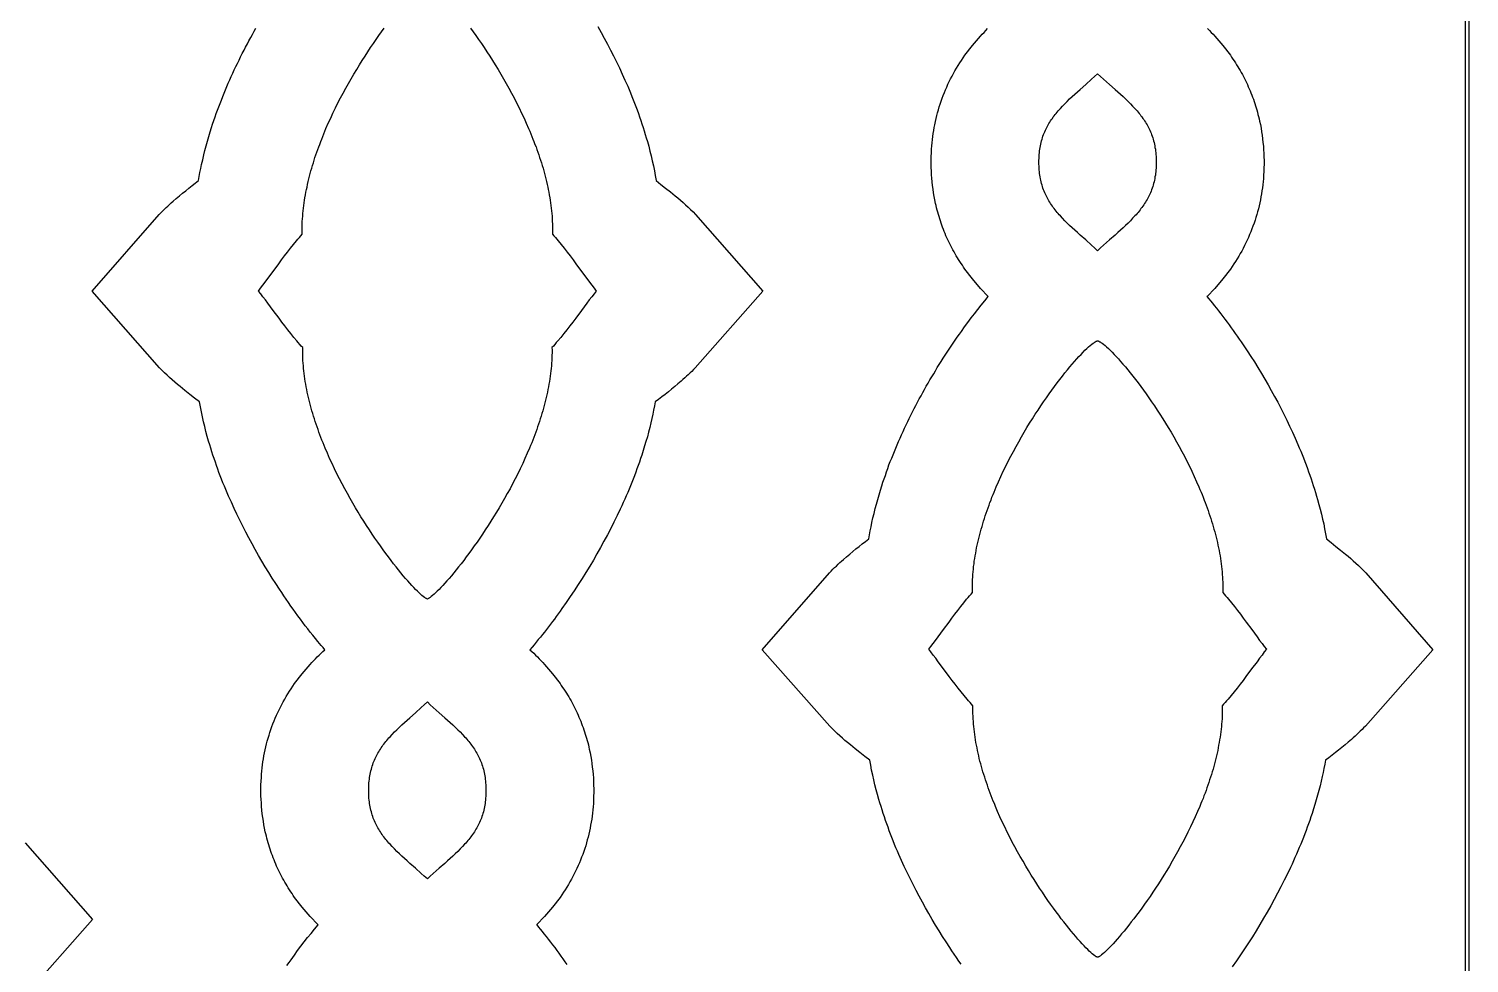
# Model space of a CAD drawing. Extents: x -242 to 227, y -355 to 350.
# Drawn here: x -11 to 96, y 33.4 to 102.8 of the extents above; entities that cross this region are included whole.
import ezdxf

# ---------------------------------------------------------------- set-up
doc = ezdxf.new("R2010")
doc.units = 0
doc.layers.add('Nível Padrão', color=1, linetype='CONTINUOUS')

msp = doc.modelspace()

# ---------------------------------------------------------------- linework, layer by layer
at = {"layer": 'Nível Padrão'}
for points in [[(-96, -176), (96, -176), (96, 176), (-96, 176), (-96, -176)], [(-95.73, -175.73), (95.73, -175.73), (95.73, 175.73), (-95.73, 175.73), (-95.73, -175.73)], [(64.04, 92.9), (64.04, 93.05), (64.05, 93.19), (64.05, 93.33), (64.06, 93.47), (64.08, 93.61), (64.09, 93.74), (64.11, 93.87), (64.13, 94), (64.15, 94.12), (64.18, 94.25), (64.21, 94.37), (64.24, 94.49), (64.27, 94.61), (64.31, 94.72), (64.34, 94.83), (64.38, 94.95), (64.43, 95.05), (64.47, 95.16), (64.52, 95.27), (64.57, 95.37), (64.62, 95.48), (64.67, 95.58), (64.73, 95.68), (64.78, 95.78), (64.84, 95.88), (64.91, 95.97), (64.97, 96.07), (65.04, 96.16), (65.1, 96.26), (65.17, 96.35), (65.24, 96.44), (65.32, 96.53), (65.39, 96.62), (65.47, 96.71), (65.55, 96.8), (65.63, 96.89), (65.79, 97.07), (65.96, 97.24), (66.14, 97.42), (66.32, 97.6), (66.51, 97.77), (66.7, 97.95), (66.9, 98.13), (67.1, 98.31), (67.52, 98.68), (67.95, 99.07), (68.17, 99.27), (68.4, 99.47), (68.62, 99.27), (68.84, 99.07), (69.28, 98.68), (69.69, 98.31), (69.9, 98.13), (70.09, 97.95), (70.29, 97.77), (70.47, 97.6), (70.66, 97.42), (70.83, 97.24), (71, 97.07), (71.17, 96.89), (71.25, 96.8), (71.33, 96.71), (71.4, 96.62), (71.48, 96.53), (71.55, 96.44), (71.62, 96.35), (71.69, 96.26), (71.76, 96.16), (71.82, 96.07), (71.89, 95.97), (71.95, 95.88), (72.01, 95.78), (72.07, 95.68), (72.12, 95.58), (72.18, 95.48), (72.23, 95.37), (72.28, 95.27), (72.32, 95.16), (72.37, 95.05), (72.41, 94.95), (72.45, 94.83), (72.49, 94.72), (72.52, 94.61), (72.56, 94.49), (72.59, 94.37), (72.62, 94.25), (72.64, 94.12), (72.66, 94), (72.69, 93.87), (72.7, 93.74), (72.72, 93.61), (72.73, 93.47), (72.74, 93.33), (72.75, 93.19), (72.75, 93.05), (72.75, 92.9), (72.75, 92.76), (72.75, 92.61), (72.74, 92.47), (72.73, 92.34), (72.72, 92.2), (72.7, 92.07), (72.69, 91.94), (72.66, 91.81), (72.64, 91.68), (72.62, 91.56), (72.59, 91.44), (72.56, 91.32), (72.52, 91.2), (72.49, 91.09), (72.45, 90.97), (72.41, 90.86), (72.37, 90.75), (72.32, 90.64), (72.28, 90.54), (72.23, 90.43), (72.18, 90.33), (72.12, 90.23), (72.07, 90.13), (72.01, 90.03), (71.95, 89.93), (71.89, 89.83), (71.82, 89.74), (71.76, 89.64), (71.69, 89.55), (71.62, 89.46), (71.55, 89.37), (71.48, 89.27), (71.4, 89.18), (71.33, 89.09), (71.25, 89), (71.17, 88.92), (71, 88.74), (70.83, 88.56), (70.66, 88.39), (70.47, 88.21), (70.29, 88.04), (70.09, 87.86), (69.9, 87.68), (69.69, 87.5), (69.28, 87.13), (68.84, 86.74), (68.62, 86.54), (68.4, 86.33), (68.17, 86.54), (67.95, 86.74), (67.52, 87.13), (67.1, 87.5), (66.9, 87.68), (66.7, 87.86), (66.51, 88.04), (66.32, 88.21), (66.14, 88.39), (65.96, 88.56), (65.79, 88.74), (65.63, 88.92), (65.55, 89), (65.47, 89.09), (65.39, 89.18), (65.32, 89.27), (65.24, 89.37), (65.17, 89.46), (65.1, 89.55), (65.04, 89.64), (64.97, 89.74), (64.91, 89.83), (64.84, 89.93), (64.78, 90.03), (64.73, 90.13), (64.67, 90.23), (64.62, 90.33), (64.57, 90.43), (64.52, 90.54), (64.47, 90.64), (64.43, 90.75), (64.38, 90.86), (64.34, 90.97), (64.31, 91.09), (64.27, 91.2), (64.24, 91.32), (64.21, 91.44), (64.18, 91.56), (64.15, 91.68), (64.13, 91.81), (64.11, 91.94), (64.09, 92.07), (64.08, 92.2), (64.06, 92.34), (64.05, 92.47), (64.05, 92.61), (64.04, 92.76), (64.04, 92.9)], [(68.4, 79.65), (68.43, 79.64), (68.47, 79.62), (68.5, 79.61), (68.54, 79.58), (68.59, 79.56), (68.63, 79.53), (68.68, 79.5), (68.73, 79.46), (68.83, 79.39), (68.95, 79.29), (69.07, 79.19), (69.2, 79.07), (69.33, 78.94), (69.47, 78.8), (69.62, 78.64), (69.78, 78.48), (69.94, 78.3), (70.11, 78.11), (70.28, 77.91), (70.46, 77.71), (70.64, 77.49), (70.82, 77.26), (71.01, 77.02), (71.2, 76.78), (71.4, 76.52), (71.6, 76.26), (71.8, 75.98), (72, 75.7), (72.2, 75.42), (72.41, 75.12), (72.62, 74.82), (72.82, 74.51), (73.03, 74.19), (73.24, 73.86), (73.44, 73.54), (73.65, 73.2), (73.85, 72.86), (74.06, 72.51), (74.26, 72.16), (74.45, 71.8), (74.65, 71.44), (74.84, 71.08), (75.03, 70.71), (75.22, 70.33), (75.4, 69.96), (75.58, 69.58), (75.75, 69.19), (75.92, 68.81), (76, 68.61), (76.08, 68.42), (76.16, 68.23), (76.24, 68.03), (76.32, 67.83), (76.39, 67.64), (76.47, 67.44), (76.54, 67.25), (76.61, 67.05), (76.67, 66.85), (76.74, 66.65), (76.81, 66.45), (76.87, 66.26), (76.93, 66.06), (76.99, 65.86), (77.04, 65.66), (77.1, 65.46), (77.15, 65.26), (77.2, 65.07), (77.25, 64.87), (77.3, 64.67), (77.34, 64.47), (77.38, 64.27), (77.42, 64.07), (77.46, 63.88), (77.49, 63.68), (77.52, 63.48), (77.55, 63.29), (77.58, 63.09), (77.6, 62.89), (77.62, 62.7), (77.64, 62.5), (77.66, 62.31), (77.67, 62.11), (77.68, 61.92), (77.69, 61.73), (77.69, 61.53), (77.7, 61.34), (77.69, 61.15), (77.69, 60.96), (77.8, 60.84), (77.91, 60.72), (78.01, 60.59), (78.12, 60.46), (78.34, 60.2), (78.56, 59.92), (78.78, 59.64), (79, 59.35), (79.22, 59.06), (79.44, 58.77), (79.85, 58.21), (80.25, 57.67), (80.43, 57.41), (80.61, 57.17), (80.78, 56.95), (80.94, 56.75), (80.78, 56.55), (80.61, 56.32), (80.43, 56.09), (80.24, 55.83), (79.84, 55.3), (79.42, 54.73), (79.2, 54.44), (78.98, 54.15), (78.76, 53.87), (78.54, 53.58), (78.31, 53.31), (78.09, 53.04), (77.98, 52.92), (77.87, 52.79), (77.76, 52.67), (77.65, 52.55), (77.66, 52.36), (77.66, 52.17), (77.65, 51.98), (77.65, 51.78), (77.64, 51.59), (77.63, 51.4), (77.61, 51.2), (77.59, 51.01), (77.57, 50.81), (77.55, 50.62), (77.52, 50.42), (77.5, 50.23), (77.46, 50.03), (77.43, 49.83), (77.39, 49.63), (77.36, 49.44), (77.32, 49.24), (77.27, 49.04), (77.23, 48.84), (77.18, 48.64), (77.13, 48.45), (77.08, 48.25), (77.02, 48.05), (76.97, 47.85), (76.91, 47.65), (76.85, 47.45), (76.79, 47.26), (76.72, 47.06), (76.66, 46.86), (76.59, 46.66), (76.52, 46.47), (76.45, 46.27), (76.38, 46.07), (76.3, 45.88), (76.23, 45.68), (76.15, 45.48), (76.07, 45.29), (75.99, 45.09), (75.82, 44.71), (75.65, 44.32), (75.48, 43.94), (75.3, 43.56), (75.11, 43.18), (74.92, 42.81), (74.73, 42.44), (74.54, 42.08), (74.34, 41.72), (74.14, 41.36), (73.94, 41.01), (73.73, 40.66), (73.53, 40.32), (73.32, 39.99), (73.12, 39.66), (72.91, 39.34), (72.7, 39.02), (72.5, 38.71), (72.29, 38.41), (72.09, 38.11), (71.88, 37.82), (71.68, 37.54), (71.48, 37.27), (71.29, 37.01), (71.09, 36.75), (70.9, 36.51), (70.72, 36.27), (70.54, 36.04), (70.36, 35.82), (70.18, 35.62), (70.02, 35.42), (69.85, 35.23), (69.7, 35.06), (69.55, 34.89), (69.4, 34.74), (69.26, 34.6), (69.13, 34.47), (69.01, 34.35), (68.9, 34.24), (68.79, 34.15), (68.69, 34.07), (68.61, 34), (68.56, 33.98), (68.53, 33.95), (68.49, 33.93), (68.46, 33.91), (68.43, 33.9), (68.4, 33.89), (68.37, 33.9), (68.34, 33.91), (68.3, 33.93), (68.27, 33.95), (68.23, 33.98), (68.19, 34), (68.1, 34.07), (68, 34.15), (67.9, 34.24), (67.78, 34.35), (67.66, 34.47), (67.53, 34.6), (67.39, 34.74), (67.25, 34.89), (67.1, 35.06), (66.94, 35.23), (66.78, 35.42), (66.61, 35.62), (66.44, 35.82), (66.26, 36.04), (66.08, 36.27), (65.89, 36.51), (65.7, 36.75), (65.51, 37.01), (65.31, 37.27), (65.11, 37.54), (64.91, 37.82), (64.71, 38.11), (64.5, 38.41), (64.3, 38.71), (64.09, 39.02), (63.88, 39.34), (63.68, 39.66), (63.47, 39.99), (63.26, 40.32), (63.06, 40.66), (62.86, 41.01), (62.65, 41.36), (62.45, 41.72), (62.26, 42.08), (62.06, 42.44), (61.87, 42.81), (61.68, 43.18), (61.5, 43.56), (61.32, 43.94), (61.14, 44.32), (60.97, 44.71), (60.81, 45.09), (60.73, 45.29), (60.65, 45.48), (60.57, 45.68), (60.49, 45.88), (60.42, 46.07), (60.35, 46.27), (60.27, 46.47), (60.21, 46.66), (60.14, 46.86), (60.07, 47.06), (60.01, 47.26), (59.95, 47.45), (59.88, 47.65), (59.83, 47.85), (59.77, 48.05), (59.72, 48.25), (59.66, 48.45), (59.61, 48.64), (59.57, 48.84), (59.52, 49.04), (59.48, 49.24), (59.44, 49.44), (59.4, 49.63), (59.36, 49.83), (59.33, 50.03), (59.3, 50.23), (59.27, 50.42), (59.25, 50.62), (59.22, 50.81), (59.2, 51.01), (59.18, 51.2), (59.17, 51.4), (59.16, 51.59), (59.15, 51.78), (59.14, 51.98), (59.14, 52.17), (59.14, 52.36), (59.14, 52.55), (59.03, 52.67), (58.92, 52.79), (58.81, 52.92), (58.7, 53.04), (58.48, 53.31), (58.26, 53.58), (58.03, 53.87), (57.81, 54.15), (57.59, 54.44), (57.38, 54.73), (56.95, 55.3), (56.55, 55.83), (56.37, 56.09), (56.19, 56.32), (56.01, 56.55), (55.85, 56.75), (56.01, 56.95), (56.18, 57.17), (56.36, 57.41), (56.55, 57.67), (56.94, 58.21), (57.36, 58.77), (57.57, 59.06), (57.79, 59.35), (58.01, 59.64), (58.23, 59.92), (58.45, 60.2), (58.67, 60.46), (58.78, 60.59), (58.89, 60.72), (59, 60.84), (59.1, 60.96), (59.1, 61.15), (59.1, 61.34), (59.1, 61.53), (59.1, 61.73), (59.11, 61.92), (59.12, 62.11), (59.14, 62.31), (59.15, 62.5), (59.17, 62.7), (59.19, 62.89), (59.22, 63.09), (59.24, 63.29), (59.27, 63.48), (59.3, 63.68), (59.34, 63.88), (59.37, 64.07), (59.41, 64.27), (59.45, 64.47), (59.5, 64.67), (59.54, 64.87), (59.59, 65.07), (59.64, 65.26), (59.7, 65.46), (59.75, 65.66), (59.81, 65.86), (59.87, 66.06), (59.93, 66.26), (59.99, 66.45), (60.05, 66.65), (60.12, 66.85), (60.19, 67.05), (60.26, 67.25), (60.33, 67.44), (60.4, 67.64), (60.48, 67.83), (60.55, 68.03), (60.63, 68.23), (60.71, 68.42), (60.79, 68.61), (60.87, 68.81), (61.04, 69.19), (61.21, 69.58), (61.39, 69.96), (61.57, 70.33), (61.76, 70.71), (61.95, 71.08), (62.14, 71.44), (62.34, 71.8), (62.54, 72.16), (62.74, 72.51), (62.94, 72.86), (63.15, 73.2), (63.35, 73.54), (63.56, 73.86), (63.77, 74.19), (63.97, 74.51), (64.18, 74.82), (64.38, 75.12), (64.59, 75.42), (64.79, 75.7), (65, 75.98), (65.2, 76.26), (65.39, 76.52), (65.59, 76.78), (65.78, 77.02), (65.97, 77.26), (66.16, 77.49), (66.34, 77.71), (66.51, 77.91), (66.69, 78.11), (66.85, 78.3), (67.01, 78.48), (67.17, 78.64), (67.32, 78.8), (67.46, 78.94), (67.6, 79.07), (67.73, 79.19), (67.85, 79.29), (67.96, 79.39), (68.07, 79.46), (68.12, 79.5), (68.16, 79.53), (68.21, 79.56), (68.25, 79.58), (68.29, 79.61), (68.33, 79.62), (68.36, 79.64), (68.4, 79.65)], [(14.25, 46.27), (14.25, 46.41), (14.26, 46.56), (14.26, 46.7), (14.27, 46.83), (14.29, 46.97), (14.3, 47.1), (14.32, 47.23), (14.34, 47.36), (14.36, 47.49), (14.39, 47.61), (14.42, 47.73), (14.45, 47.85), (14.48, 47.97), (14.52, 48.08), (14.55, 48.2), (14.59, 48.31), (14.64, 48.42), (14.68, 48.53), (14.73, 48.63), (14.78, 48.74), (14.83, 48.84), (14.88, 48.94), (14.94, 49.04), (15, 49.14), (15.06, 49.24), (15.12, 49.34), (15.18, 49.43), (15.25, 49.53), (15.31, 49.62), (15.38, 49.71), (15.45, 49.8), (15.53, 49.9), (15.6, 49.99), (15.68, 50.08), (15.76, 50.17), (15.84, 50.25), (16, 50.43), (16.17, 50.61), (16.35, 50.78), (16.53, 50.96), (16.72, 51.13), (16.91, 51.31), (17.11, 51.49), (17.31, 51.67), (17.73, 52.04), (18.16, 52.43), (18.38, 52.63), (18.61, 52.84), (18.83, 52.63), (19.05, 52.43), (19.49, 52.04), (19.9, 51.67), (20.11, 51.49), (20.3, 51.31), (20.5, 51.13), (20.68, 50.96), (20.87, 50.78), (21.04, 50.61), (21.21, 50.43), (21.38, 50.25), (21.46, 50.17), (21.54, 50.08), (21.61, 49.99), (21.69, 49.9), (21.76, 49.8), (21.83, 49.71), (21.9, 49.62), (21.97, 49.53), (22.04, 49.43), (22.1, 49.34), (22.16, 49.24), (22.22, 49.14), (22.28, 49.04), (22.33, 48.94), (22.39, 48.84), (22.44, 48.74), (22.49, 48.63), (22.53, 48.53), (22.58, 48.42), (22.62, 48.31), (22.66, 48.2), (22.7, 48.08), (22.74, 47.97), (22.77, 47.85), (22.8, 47.73), (22.83, 47.61), (22.85, 47.49), (22.88, 47.36), (22.9, 47.23), (22.91, 47.1), (22.93, 46.97), (22.94, 46.83), (22.95, 46.7), (22.96, 46.56), (22.96, 46.41), (22.96, 46.27), (22.96, 46.12), (22.96, 45.98), (22.95, 45.84), (22.94, 45.7), (22.93, 45.56), (22.91, 45.43), (22.9, 45.3), (22.88, 45.17), (22.85, 45.05), (22.83, 44.92), (22.8, 44.8), (22.77, 44.68), (22.74, 44.56), (22.7, 44.45), (22.66, 44.34), (22.62, 44.22), (22.58, 44.12), (22.53, 44.01), (22.49, 43.9), (22.44, 43.8), (22.39, 43.69), (22.33, 43.59), (22.28, 43.49), (22.22, 43.39), (22.16, 43.29), (22.1, 43.2), (22.04, 43.1), (21.97, 43.01), (21.9, 42.91), (21.83, 42.82), (21.76, 42.73), (21.69, 42.64), (21.61, 42.55), (21.54, 42.46), (21.46, 42.37), (21.38, 42.28), (21.21, 42.1), (21.04, 41.93), (20.87, 41.75), (20.68, 41.57), (20.5, 41.4), (20.3, 41.22), (20.11, 41.04), (19.9, 40.86), (19.49, 40.49), (19.05, 40.1), (18.83, 39.9), (18.61, 39.7), (18.38, 39.9), (18.16, 40.1), (17.73, 40.49), (17.31, 40.86), (17.11, 41.04), (16.91, 41.22), (16.72, 41.4), (16.53, 41.57), (16.35, 41.75), (16.17, 41.93), (16, 42.1), (15.84, 42.28), (15.76, 42.37), (15.68, 42.46), (15.6, 42.55), (15.53, 42.64), (15.45, 42.73), (15.38, 42.82), (15.31, 42.91), (15.25, 43.01), (15.18, 43.1), (15.12, 43.2), (15.06, 43.29), (15, 43.39), (14.94, 43.49), (14.88, 43.59), (14.83, 43.69), (14.78, 43.8), (14.73, 43.9), (14.68, 44.01), (14.64, 44.12), (14.59, 44.22), (14.55, 44.34), (14.52, 44.45), (14.48, 44.56), (14.45, 44.68), (14.42, 44.8), (14.39, 44.92), (14.36, 45.05), (14.34, 45.17), (14.32, 45.3), (14.3, 45.43), (14.29, 45.56), (14.27, 45.7), (14.26, 45.84), (14.26, 45.98), (14.25, 46.12), (14.25, 46.27)]]:
    msp.add_lwpolyline(points, close=True, dxfattribs=at)
for points in [[(8.18, 33.27), (8.34, 33.5), (8.49, 33.71), (8.73, 34.05), (8.97, 34.38), (9.22, 34.7), (9.46, 35.03), (9.71, 35.35), (9.97, 35.66), (10.23, 35.98), (10.49, 36.29), (10.48, 36.31), (9.9, 36.91), (9.31, 37.6), (8.75, 38.33), (8.65, 38.47), (8.56, 38.61), (8.46, 38.75), (8.37, 38.89), (8.28, 39.03), (8.19, 39.18), (8.11, 39.32), (8.02, 39.46), (7.94, 39.61), (7.86, 39.76), (7.78, 39.91), (7.7, 40.05), (7.63, 40.2), (7.55, 40.36), (7.48, 40.51), (7.41, 40.66), (7.35, 40.81), (7.28, 40.97), (7.22, 41.12), (7.16, 41.28), (7.1, 41.44), (7.04, 41.59), (6.98, 41.75), (6.93, 41.91), (6.88, 42.07), (6.83, 42.23), (6.78, 42.39), (6.73, 42.55), (6.69, 42.72), (6.65, 42.88), (6.61, 43.04), (6.57, 43.21), (6.52, 43.47), (6.47, 43.73), (6.43, 44), (6.39, 44.27), (6.35, 44.53), (6.32, 44.8), (6.3, 45.07), (6.28, 45.34), (6.26, 45.6), (6.25, 45.87), (6.25, 46.14), (6.25, 46.41), (6.25, 46.68), (6.26, 46.95), (6.28, 47.22), (6.3, 47.49), (6.32, 47.71), (6.34, 47.94), (6.37, 48.16), (6.4, 48.39), (6.44, 48.61), (6.47, 48.84), (6.52, 49.06), (6.56, 49.28), (6.61, 49.5), (6.67, 49.72), (6.72, 49.94), (6.78, 50.15), (6.85, 50.37), (6.92, 50.58), (6.99, 50.8), (7.06, 51.01), (7.14, 51.22), (7.23, 51.43), (7.31, 51.64), (7.4, 51.85), (7.5, 52.05), (7.59, 52.26), (7.69, 52.46), (7.8, 52.66), (7.9, 52.86), (8.01, 53.05), (8.13, 53.25), (8.25, 53.44), (8.37, 53.63), (8.49, 53.82), (8.62, 54.01), (8.75, 54.2), (9.31, 54.93), (9.9, 55.63), (10.03, 55.77), (10.17, 55.91), (10.3, 56.05), (10.43, 56.18), (10.57, 56.32), (10.71, 56.46), (10.85, 56.59), (10.99, 56.72), (10.86, 56.87), (10.73, 57.02), (10.6, 57.17), (10.48, 57.32), (10.29, 57.56), (10.1, 57.79), (9.91, 58.03), (9.73, 58.27), (9.54, 58.5), (9.36, 58.74), (9.18, 58.99), (9, 59.23), (8.82, 59.47), (8.65, 59.72), (8.47, 59.96), (8.3, 60.21), (8.13, 60.46), (7.96, 60.71), (7.79, 60.96), (7.62, 61.21), (7.35, 61.62), (7.09, 62.03), (6.83, 62.45), (6.57, 62.87), (6.32, 63.29), (6.07, 63.72), (5.83, 64.15), (5.59, 64.58), (5.35, 65.01), (5.12, 65.45), (4.9, 65.89), (4.68, 66.33), (4.46, 66.77), (4.25, 67.21), (4.05, 67.66), (3.84, 68.11), (3.74, 68.36), (3.63, 68.61), (3.53, 68.86), (3.42, 69.11), (3.32, 69.37), (3.23, 69.62), (3.13, 69.87), (3.04, 70.13), (2.95, 70.38), (2.86, 70.64), (2.77, 70.9), (2.68, 71.16), (2.6, 71.41), (2.52, 71.67), (2.44, 71.93), (2.36, 72.19), (2.26, 72.55), (2.16, 72.92), (2.07, 73.28), (1.98, 73.64), (1.9, 74.01), (1.82, 74.37), (1.75, 74.74), (1.68, 75.11), (1.32, 75.39), (0.96, 75.67), (0.6, 75.96), (0.24, 76.25), (0.04, 76.41), (-0.16, 76.58), (-0.35, 76.75), (-0.54, 76.92), (-0.73, 77.09), (-0.92, 77.27), (-1.1, 77.45), (-1.28, 77.64), (-6.3, 83.32), (-1.31, 89.02), (-1.18, 89.15), (-1.06, 89.28), (-0.93, 89.4), (-0.8, 89.53), (-0.67, 89.65), (-0.54, 89.77), (-0.41, 89.89), (-0.27, 90.01), (-0.04, 90.21), (0.19, 90.4), (0.42, 90.6), (0.66, 90.79), (0.89, 90.98), (1.13, 91.17), (1.37, 91.35), (1.61, 91.54), (1.67, 91.84), (1.72, 92.14), (1.78, 92.44), (1.84, 92.74), (1.92, 93.09), (2, 93.44), (2.09, 93.78), (2.18, 94.12), (2.27, 94.47), (2.37, 94.81), (2.47, 95.15), (2.58, 95.49), (2.66, 95.74), (2.75, 96), (2.84, 96.26), (2.93, 96.51), (3.02, 96.77), (3.11, 97.02), (3.21, 97.27), (3.31, 97.52), (3.41, 97.78), (3.51, 98.03), (3.61, 98.28), (3.72, 98.53), (3.82, 98.77), (3.93, 99.02), (4.04, 99.27), (4.16, 99.51), (4.27, 99.76), (4.39, 100), (4.5, 100.24), (4.62, 100.49), (4.74, 100.73), (4.86, 100.97), (4.99, 101.21), (5.11, 101.45), (5.24, 101.68), (5.36, 101.92), (5.49, 102.16), (5.62, 102.39), (5.75, 102.63), (5.88, 102.86)], [(21.81, 102.85), (22.01, 102.58), (22.21, 102.3), (22.42, 102.01), (22.62, 101.71), (22.83, 101.41), (23.03, 101.1), (23.24, 100.78), (23.45, 100.46), (23.65, 100.13), (23.86, 99.79), (24.06, 99.45), (24.27, 99.1), (24.47, 98.75), (24.67, 98.4), (24.86, 98.04), (25.05, 97.67), (25.24, 97.3), (25.43, 96.93), (25.61, 96.55), (25.79, 96.17), (25.96, 95.79), (26.13, 95.4), (26.21, 95.21), (26.3, 95.01), (26.37, 94.82), (26.45, 94.62), (26.53, 94.43), (26.6, 94.23), (26.68, 94.04), (26.75, 93.84), (26.82, 93.64), (26.89, 93.44), (26.95, 93.25), (27.02, 93.05), (27.08, 92.85), (27.14, 92.65), (27.2, 92.45), (27.25, 92.26), (27.31, 92.06), (27.36, 91.86), (27.41, 91.66), (27.46, 91.46), (27.51, 91.26), (27.55, 91.06), (27.59, 90.87), (27.63, 90.67), (27.67, 90.47), (27.7, 90.27), (27.73, 90.08), (27.76, 89.88), (27.79, 89.68), (27.81, 89.49), (27.83, 89.29), (27.85, 89.1), (27.87, 88.9), (27.88, 88.71), (27.89, 88.51), (27.9, 88.32), (27.9, 88.13), (27.91, 87.94), (27.9, 87.75), (27.9, 87.56), (28.01, 87.44), (28.12, 87.31), (28.22, 87.19), (28.33, 87.06), (28.55, 86.79), (28.77, 86.52), (29, 86.23), (29.22, 85.95), (29.43, 85.66), (29.65, 85.37), (30.06, 84.8), (30.46, 84.26), (30.65, 84.01), (30.82, 83.77), (30.99, 83.55), (31.15, 83.34), (30.99, 83.14), (30.82, 82.92), (30.64, 82.68), (30.45, 82.43), (30.05, 81.89), (29.63, 81.32), (29.41, 81.03), (29.19, 80.75), (28.97, 80.46), (28.75, 80.18), (28.52, 79.9), (28.3, 79.64), (28.19, 79.51), (28.08, 79.38), (27.97, 79.26), (27.86, 79.14), (27.87, 78.95), (27.87, 78.76), (27.86, 78.57), (27.86, 78.38), (27.85, 78.18), (27.84, 77.99), (27.82, 77.8), (27.8, 77.6), (27.78, 77.41), (27.76, 77.21), (27.73, 77.02), (27.71, 76.82), (27.68, 76.62), (27.64, 76.43), (27.61, 76.23), (27.57, 76.03), (27.53, 75.83), (27.48, 75.63), (27.44, 75.44), (27.39, 75.24), (27.34, 75.04), (27.29, 74.84), (27.23, 74.64), (27.18, 74.44), (27.12, 74.25), (27.06, 74.05), (27, 73.85), (26.93, 73.65), (26.87, 73.45), (26.8, 73.26), (26.73, 73.06), (26.66, 72.86), (26.59, 72.67), (26.51, 72.47), (26.44, 72.27), (26.36, 72.08), (26.28, 71.88), (26.2, 71.69), (26.03, 71.3), (25.86, 70.92), (25.69, 70.53), (25.51, 70.15), (25.32, 69.78), (25.13, 69.41), (24.94, 69.04), (24.75, 68.67), (24.55, 68.31), (24.35, 67.95), (24.15, 67.6), (23.95, 67.26), (23.74, 66.92), (23.53, 66.58), (23.33, 66.25), (23.12, 65.93), (22.91, 65.61), (22.71, 65.3), (22.5, 65), (22.3, 64.7), (22.09, 64.42), (21.89, 64.14), (21.69, 63.86), (21.5, 63.6), (21.31, 63.35), (21.12, 63.1), (20.93, 62.86), (20.75, 62.64), (20.57, 62.42), (20.4, 62.21), (20.23, 62.01), (20.06, 61.83), (19.91, 61.65), (19.76, 61.49), (19.61, 61.33), (19.48, 61.19), (19.35, 61.06), (19.22, 60.94), (19.11, 60.84), (19, 60.74), (18.9, 60.66), (18.82, 60.6), (18.78, 60.57), (18.74, 60.55), (18.7, 60.52), (18.67, 60.51), (18.64, 60.49), (18.61, 60.48), (18.58, 60.49), (18.55, 60.51), (18.52, 60.52), (18.48, 60.55), (18.44, 60.57), (18.4, 60.6), (18.31, 60.66), (18.21, 60.74), (18.11, 60.84), (17.99, 60.94), (17.87, 61.06), (17.74, 61.19), (17.6, 61.33), (17.46, 61.49), (17.31, 61.65), (17.15, 61.83), (16.99, 62.01), (16.82, 62.21), (16.65, 62.42), (16.47, 62.64), (16.29, 62.86), (16.1, 63.1), (15.91, 63.35), (15.72, 63.6), (15.52, 63.86), (15.32, 64.14), (15.12, 64.42), (14.92, 64.7), (14.71, 65), (14.51, 65.3), (14.3, 65.61), (14.1, 65.93), (13.89, 66.25), (13.68, 66.58), (13.48, 66.92), (13.27, 67.26), (13.07, 67.6), (12.87, 67.95), (12.67, 68.31), (12.47, 68.67), (12.27, 69.04), (12.08, 69.41), (11.89, 69.78), (11.71, 70.15), (11.53, 70.53), (11.35, 70.92), (11.18, 71.3), (11.02, 71.69), (10.94, 71.88), (10.86, 72.08), (10.78, 72.27), (10.7, 72.47), (10.63, 72.67), (10.56, 72.86), (10.49, 73.06), (10.42, 73.26), (10.35, 73.45), (10.28, 73.65), (10.22, 73.85), (10.16, 74.05), (10.1, 74.25), (10.04, 74.44), (9.98, 74.64), (9.93, 74.84), (9.88, 75.04), (9.83, 75.24), (9.78, 75.44), (9.73, 75.63), (9.69, 75.83), (9.65, 76.03), (9.61, 76.23), (9.57, 76.43), (9.54, 76.62), (9.51, 76.82), (9.48, 77.02), (9.46, 77.21), (9.43, 77.41), (9.41, 77.6), (9.4, 77.8), (9.38, 77.99), (9.37, 78.18), (9.36, 78.38), (9.35, 78.57), (9.35, 78.76), (9.35, 78.95), (9.35, 79.14), (9.24, 79.26), (9.13, 79.38), (9.02, 79.51), (8.91, 79.64), (8.69, 79.9), (8.47, 80.18), (8.25, 80.46), (8.02, 80.75), (7.8, 81.03), (7.59, 81.32), (7.16, 81.89), (6.77, 82.43), (6.58, 82.68), (6.4, 82.92), (6.23, 83.14), (6.07, 83.34), (6.22, 83.55), (6.39, 83.77), (6.57, 84.01), (6.76, 84.26), (7.15, 84.8), (7.57, 85.37), (7.78, 85.66), (8, 85.95), (8.22, 86.23), (8.44, 86.52), (8.66, 86.79), (8.88, 87.06), (8.99, 87.19), (9.1, 87.31), (9.21, 87.44), (9.32, 87.56), (9.31, 87.75), (9.31, 87.94), (9.31, 88.13), (9.32, 88.32), (9.32, 88.51), (9.33, 88.71), (9.35, 88.9), (9.36, 89.1), (9.38, 89.29), (9.4, 89.49), (9.43, 89.68), (9.45, 89.88), (9.48, 90.08), (9.51, 90.27), (9.55, 90.47), (9.59, 90.67), (9.62, 90.87), (9.67, 91.06), (9.71, 91.26), (9.76, 91.46), (9.8, 91.66), (9.85, 91.86), (9.91, 92.06), (9.96, 92.26), (10.02, 92.45), (10.08, 92.65), (10.14, 92.85), (10.2, 93.05), (10.26, 93.25), (10.33, 93.44), (10.4, 93.64), (10.47, 93.84), (10.54, 94.04), (10.61, 94.23), (10.69, 94.43), (10.76, 94.62), (10.84, 94.82), (10.92, 95.01), (11, 95.21), (11.08, 95.4), (11.25, 95.79), (11.43, 96.17), (11.6, 96.55), (11.79, 96.93), (11.97, 97.3), (12.16, 97.67), (12.35, 98.04), (12.55, 98.4), (12.75, 98.75), (12.95, 99.1), (13.15, 99.45), (13.36, 99.79), (13.56, 100.13), (13.77, 100.46), (13.98, 100.78), (14.18, 101.1), (14.39, 101.41), (14.6, 101.71), (14.8, 102.01), (15, 102.3), (15.21, 102.58), (15.41, 102.85)], [(31.27, 102.97), (31.52, 102.54), (31.75, 102.11), (31.99, 101.67), (32.22, 101.23), (32.44, 100.79), (32.66, 100.35), (32.88, 99.9), (33.08, 99.45), (33.29, 99), (33.49, 98.55), (33.6, 98.3), (33.7, 98.05), (33.8, 97.79), (33.9, 97.54), (34, 97.29), (34.1, 97.03), (34.19, 96.78), (34.29, 96.52), (34.38, 96.27), (34.46, 96.01), (34.55, 95.75), (34.63, 95.49), (34.72, 95.23), (34.8, 94.97), (34.87, 94.71), (34.95, 94.45), (35.05, 94.09), (35.14, 93.73), (35.23, 93.37), (35.32, 93), (35.4, 92.64), (35.47, 92.27), (35.54, 91.91), (35.6, 91.54), (35.96, 91.26), (36.31, 90.98), (36.67, 90.7), (37.01, 90.42), (37.21, 90.25), (37.41, 90.09), (37.6, 89.91), (37.79, 89.74), (37.98, 89.57), (38.16, 89.39), (38.35, 89.21), (38.53, 89.02), (43.52, 83.32), (38.5, 77.64), (38.37, 77.51), (38.25, 77.38), (38.12, 77.26), (37.99, 77.13), (37.86, 77.01), (37.73, 76.89), (37.59, 76.77), (37.46, 76.65), (37.22, 76.45), (36.99, 76.26), (36.75, 76.06), (36.51, 75.87), (36.27, 75.67), (36.02, 75.48), (35.78, 75.3), (35.53, 75.11), (35.48, 74.81), (35.42, 74.5), (35.36, 74.2), (35.29, 73.89), (35.21, 73.55), (35.13, 73.2), (35.04, 72.86), (34.95, 72.52), (34.85, 72.18), (34.75, 71.84), (34.65, 71.5), (34.54, 71.16), (34.45, 70.9), (34.36, 70.65), (34.27, 70.39), (34.18, 70.14), (34.09, 69.89), (33.99, 69.63), (33.9, 69.38), (33.8, 69.13), (33.7, 68.88), (33.59, 68.63), (33.49, 68.38), (33.38, 68.14), (33.27, 67.89), (33.16, 67.64), (33.05, 67.4), (32.94, 67.15), (32.71, 66.67), (32.47, 66.19), (32.23, 65.71), (31.98, 65.24), (31.73, 64.77), (31.47, 64.3), (31.21, 63.83), (30.94, 63.37), (30.67, 62.91), (30.39, 62.45), (30.11, 62), (29.82, 61.55), (29.52, 61.1), (29.23, 60.66), (28.92, 60.22), (28.61, 59.78), (28.47, 59.58), (28.33, 59.39), (28.19, 59.19), (28.05, 58.99), (27.9, 58.8), (27.76, 58.61), (27.61, 58.41), (27.46, 58.22), (27.31, 58.03), (27.16, 57.84), (27.01, 57.65), (26.85, 57.47), (26.7, 57.28), (26.54, 57.09), (26.39, 56.91), (26.23, 56.72), (26.37, 56.59), (26.51, 56.46), (26.65, 56.32), (26.78, 56.18), (26.92, 56.05), (27.05, 55.91), (27.18, 55.77), (27.31, 55.63), (27.91, 54.93), (28.47, 54.2), (28.56, 54.06), (28.66, 53.92), (28.75, 53.78), (28.85, 53.64), (28.94, 53.5), (29.02, 53.36), (29.11, 53.21), (29.19, 53.07), (29.28, 52.92), (29.36, 52.77), (29.44, 52.63), (29.51, 52.48), (29.59, 52.33), (29.66, 52.18), (29.73, 52.03), (29.8, 51.87), (29.87, 51.72), (29.94, 51.57), (30, 51.41), (30.06, 51.25), (30.12, 51.1), (30.18, 50.94), (30.23, 50.78), (30.29, 50.62), (30.34, 50.46), (30.39, 50.3), (30.44, 50.14), (30.48, 49.98), (30.52, 49.82), (30.57, 49.65), (30.61, 49.49), (30.64, 49.33), (30.7, 49.06), (30.75, 48.8), (30.79, 48.53), (30.83, 48.27), (30.86, 48), (30.89, 47.73), (30.92, 47.46), (30.94, 47.2), (30.95, 46.93), (30.96, 46.66), (30.97, 46.39), (30.97, 46.12), (30.96, 45.85), (30.95, 45.58), (30.94, 45.31), (30.92, 45.05), (30.9, 44.82), (30.87, 44.59), (30.85, 44.37), (30.82, 44.14), (30.78, 43.92), (30.74, 43.7), (30.7, 43.48), (30.65, 43.25), (30.6, 43.03), (30.55, 42.81), (30.49, 42.6), (30.43, 42.38), (30.37, 42.16), (30.3, 41.95), (30.23, 41.74), (30.15, 41.52), (30.07, 41.31), (29.99, 41.1), (29.9, 40.89), (29.81, 40.69), (29.72, 40.48), (29.62, 40.28), (29.52, 40.08), (29.42, 39.88), (29.31, 39.68), (29.2, 39.48), (29.09, 39.28), (28.97, 39.09), (28.85, 38.9), (28.73, 38.71), (28.6, 38.52), (28.47, 38.33), (27.91, 37.6), (27.31, 36.91), (26.74, 36.31), (26.73, 36.29), (26.86, 36.13), (27, 35.97), (27.13, 35.8), (27.27, 35.64), (27.43, 35.43), (27.59, 35.23), (27.75, 35.02), (27.91, 34.82), (28.07, 34.61), (28.22, 34.4), (28.38, 34.19), (28.53, 33.98), (28.68, 33.77), (28.83, 33.56), (28.98, 33.35)], [(58.26, 33.37), (58.09, 33.61), (57.92, 33.86), (57.75, 34.11), (57.58, 34.36), (57.41, 34.61), (57.14, 35.03), (56.88, 35.44), (56.62, 35.86), (56.36, 36.28), (56.11, 36.7), (55.86, 37.13), (55.61, 37.55), (55.38, 37.99), (55.14, 38.42), (54.91, 38.85), (54.69, 39.29), (54.47, 39.73), (54.25, 40.18), (54.04, 40.62), (53.84, 41.07), (53.63, 41.52), (53.53, 41.77), (53.42, 42.02), (53.32, 42.27), (53.21, 42.52), (53.11, 42.77), (53.02, 43.03), (52.92, 43.28), (52.83, 43.54), (52.73, 43.79), (52.64, 44.05), (52.56, 44.3), (52.47, 44.56), (52.39, 44.82), (52.31, 45.08), (52.23, 45.34), (52.15, 45.6), (52.05, 45.96), (51.95, 46.32), (51.86, 46.68), (51.77, 47.05), (51.69, 47.41), (51.61, 47.78), (51.54, 48.15), (51.47, 48.52), (51.11, 48.8), (50.74, 49.08), (50.38, 49.36), (50.03, 49.65), (49.83, 49.82), (49.63, 49.98), (49.44, 50.15), (49.25, 50.33), (49.06, 50.5), (48.87, 50.68), (48.69, 50.86), (48.51, 51.04), (43.49, 56.72), (48.48, 62.43), (48.6, 62.56), (48.73, 62.69), (48.86, 62.81), (48.99, 62.93), (49.12, 63.06), (49.25, 63.18), (49.38, 63.3), (49.51, 63.42), (49.75, 63.61), (49.98, 63.81), (50.21, 64), (50.45, 64.2), (50.68, 64.39), (50.92, 64.57), (51.16, 64.76), (51.4, 64.95), (51.45, 65.25), (51.51, 65.55), (51.57, 65.85), (51.63, 66.15), (51.71, 66.5), (51.79, 66.84), (51.88, 67.19), (51.97, 67.53), (52.06, 67.87), (52.16, 68.21), (52.26, 68.55), (52.37, 68.89), (52.45, 69.15), (52.54, 69.41), (52.63, 69.66), (52.72, 69.92), (52.81, 70.17), (52.9, 70.43), (53, 70.68), (53.1, 70.93), (53.2, 71.18), (53.3, 71.43), (53.4, 71.68), (53.51, 71.93), (53.61, 72.18), (53.72, 72.43), (53.83, 72.67), (53.95, 72.92), (54.06, 73.16), (54.18, 73.41), (54.29, 73.65), (54.41, 73.89), (54.53, 74.13), (54.65, 74.37), (54.78, 74.61), (54.9, 74.85), (55.03, 75.09), (55.15, 75.33), (55.28, 75.57), (55.41, 75.8), (55.54, 76.04), (55.67, 76.27), (55.81, 76.5), (55.94, 76.74), (56.08, 76.97), (56.22, 77.2), (56.35, 77.43), (56.49, 77.66), (56.64, 77.89), (56.78, 78.12), (56.92, 78.35), (57.07, 78.57), (57.22, 78.8), (57.37, 79.02), (57.51, 79.25), (57.67, 79.47), (57.82, 79.69), (57.97, 79.91), (58.13, 80.13), (58.28, 80.35), (58.52, 80.68), (58.76, 81.01), (59, 81.34), (59.25, 81.66), (59.5, 81.98), (59.76, 82.3), (60.02, 82.62), (60.28, 82.93), (60.27, 82.94), (59.69, 83.54), (59.1, 84.24), (58.54, 84.97), (58.44, 85.11), (58.35, 85.25), (58.25, 85.39), (58.16, 85.53), (58.07, 85.67), (57.98, 85.81), (57.89, 85.96), (57.81, 86.1), (57.73, 86.25), (57.65, 86.4), (57.57, 86.54), (57.49, 86.69), (57.42, 86.84), (57.34, 86.99), (57.27, 87.14), (57.2, 87.3), (57.13, 87.45), (57.07, 87.6), (57.01, 87.76), (56.94, 87.92), (56.88, 88.07), (56.83, 88.23), (56.77, 88.39), (56.72, 88.55), (56.67, 88.71), (56.62, 88.87), (56.57, 89.03), (56.52, 89.19), (56.48, 89.35), (56.44, 89.52), (56.4, 89.68), (56.36, 89.84), (56.31, 90.11), (56.26, 90.37), (56.21, 90.64), (56.18, 90.9), (56.14, 91.17), (56.11, 91.44), (56.09, 91.71), (56.07, 91.97), (56.05, 92.24), (56.04, 92.51), (56.04, 92.78), (56.04, 93.05), (56.04, 93.32), (56.05, 93.59), (56.07, 93.86), (56.09, 94.12), (56.11, 94.35), (56.13, 94.58), (56.16, 94.8), (56.19, 95.03), (56.22, 95.25), (56.26, 95.47), (56.31, 95.69), (56.35, 95.92), (56.4, 96.14), (56.46, 96.36), (56.51, 96.57), (56.57, 96.79), (56.64, 97.01), (56.71, 97.22), (56.78, 97.44), (56.85, 97.65), (56.93, 97.86), (57.02, 98.07), (57.1, 98.28), (57.19, 98.48), (57.28, 98.69), (57.38, 98.89), (57.48, 99.09), (57.59, 99.3), (57.69, 99.49), (57.8, 99.69), (57.92, 99.89), (58.03, 100.08), (58.16, 100.27), (58.28, 100.46), (58.41, 100.65), (58.54, 100.84), (59.1, 101.57), (59.69, 102.26), (59.82, 102.4), (59.96, 102.54), (60.09, 102.68), (60.22, 102.82)], [(76.57, 102.82), (76.71, 102.68), (76.84, 102.54), (76.97, 102.4), (77.1, 102.26), (77.7, 101.57), (78.26, 100.84), (78.35, 100.7), (78.45, 100.56), (78.54, 100.42), (78.63, 100.28), (78.72, 100.14), (78.81, 99.99), (78.9, 99.85), (78.98, 99.71), (79.07, 99.56), (79.15, 99.41), (79.23, 99.26), (79.3, 99.12), (79.38, 98.97), (79.45, 98.81), (79.52, 98.66), (79.59, 98.51), (79.66, 98.36), (79.72, 98.2), (79.79, 98.05), (79.85, 97.89), (79.91, 97.73), (79.97, 97.58), (80.02, 97.42), (80.08, 97.26), (80.13, 97.1), (80.18, 96.94), (80.23, 96.78), (80.27, 96.62), (80.31, 96.45), (80.36, 96.29), (80.39, 96.13), (80.43, 95.96), (80.49, 95.7), (80.54, 95.44), (80.58, 95.17), (80.62, 94.9), (80.65, 94.64), (80.68, 94.37), (80.71, 94.1), (80.73, 93.83), (80.74, 93.57), (80.75, 93.3), (80.76, 93.03), (80.76, 92.76), (80.75, 92.49), (80.74, 92.22), (80.73, 91.95), (80.71, 91.68), (80.69, 91.46), (80.66, 91.23), (80.64, 91.01), (80.6, 90.78), (80.57, 90.56), (80.53, 90.33), (80.49, 90.11), (80.44, 89.89), (80.39, 89.67), (80.34, 89.45), (80.28, 89.23), (80.22, 89.02), (80.16, 88.8), (80.09, 88.59), (80.02, 88.37), (79.94, 88.16), (79.86, 87.95), (79.78, 87.74), (79.69, 87.53), (79.6, 87.32), (79.51, 87.12), (79.41, 86.92), (79.31, 86.71), (79.21, 86.51), (79.1, 86.31), (78.99, 86.12), (78.88, 85.92), (78.76, 85.73), (78.64, 85.54), (78.51, 85.35), (78.39, 85.16), (78.26, 84.97), (77.7, 84.24), (77.1, 83.54), (76.53, 82.94), (76.52, 82.93), (76.65, 82.77), (76.79, 82.61), (76.92, 82.44), (77.06, 82.28), (77.22, 82.07), (77.38, 81.87), (77.54, 81.66), (77.7, 81.46), (77.85, 81.25), (78.01, 81.04), (78.17, 80.83), (78.32, 80.62), (78.47, 80.41), (78.62, 80.2), (78.77, 79.99), (78.92, 79.77), (79.07, 79.56), (79.21, 79.34), (79.36, 79.13), (79.5, 78.91), (79.77, 78.49), (80.04, 78.08), (80.3, 77.66), (80.56, 77.23), (80.81, 76.81), (81.06, 76.38), (81.3, 75.95), (81.54, 75.52), (81.78, 75.08), (82.01, 74.64), (82.23, 74.2), (82.45, 73.75), (82.66, 73.31), (82.87, 72.86), (83.08, 72.41), (83.28, 71.95), (83.38, 71.7), (83.49, 71.45), (83.59, 71.2), (83.69, 70.95), (83.79, 70.69), (83.89, 70.44), (83.98, 70.18), (84.07, 69.93), (84.17, 69.67), (84.25, 69.41), (84.34, 69.16), (84.42, 68.9), (84.51, 68.64), (84.58, 68.38), (84.66, 68.12), (84.74, 67.86), (84.84, 67.5), (84.93, 67.14), (85.02, 66.77), (85.11, 66.41), (85.19, 66.05), (85.26, 65.68), (85.33, 65.31), (85.39, 64.95), (85.75, 64.67), (86.1, 64.39), (86.45, 64.11), (86.8, 63.82), (87, 63.66), (87.2, 63.49), (87.39, 63.32), (87.58, 63.15), (87.77, 62.97), (87.95, 62.79), (88.13, 62.61), (88.31, 62.43), (93.31, 56.72), (88.29, 51.04), (88.16, 50.91), (88.04, 50.79), (87.91, 50.66), (87.78, 50.54), (87.65, 50.42), (87.52, 50.3), (87.38, 50.18), (87.25, 50.06), (87.01, 49.86), (86.78, 49.66), (86.54, 49.47), (86.3, 49.27), (86.06, 49.08), (85.81, 48.89), (85.57, 48.7), (85.32, 48.52), (85.27, 48.21), (85.21, 47.91), (85.15, 47.6), (85.08, 47.3), (85, 46.95), (84.92, 46.61), (84.83, 46.27), (84.74, 45.92), (84.64, 45.58), (84.54, 45.24), (84.43, 44.9), (84.33, 44.57), (84.24, 44.31), (84.15, 44.05), (84.06, 43.8), (83.97, 43.55), (83.88, 43.29), (83.78, 43.04), (83.69, 42.79), (83.59, 42.54), (83.49, 42.29), (83.38, 42.04), (83.28, 41.79), (83.17, 41.54), (83.06, 41.29), (82.95, 41.05), (82.84, 40.8), (82.73, 40.56), (82.5, 40.08), (82.26, 39.6), (82.02, 39.12), (81.77, 38.64), (81.52, 38.17), (81.26, 37.7), (81, 37.24), (80.73, 36.78), (80.46, 36.32), (80.18, 35.86), (79.9, 35.41), (79.61, 34.96), (79.31, 34.51), (79.02, 34.06), (78.71, 33.62), (78.4, 33.19)], [(-11.26, 42.39), (-6.27, 36.68), (-11.29, 31)]]:
    msp.add_lwpolyline(points, dxfattribs=at)

doc.saveas('drawing.dxf')
